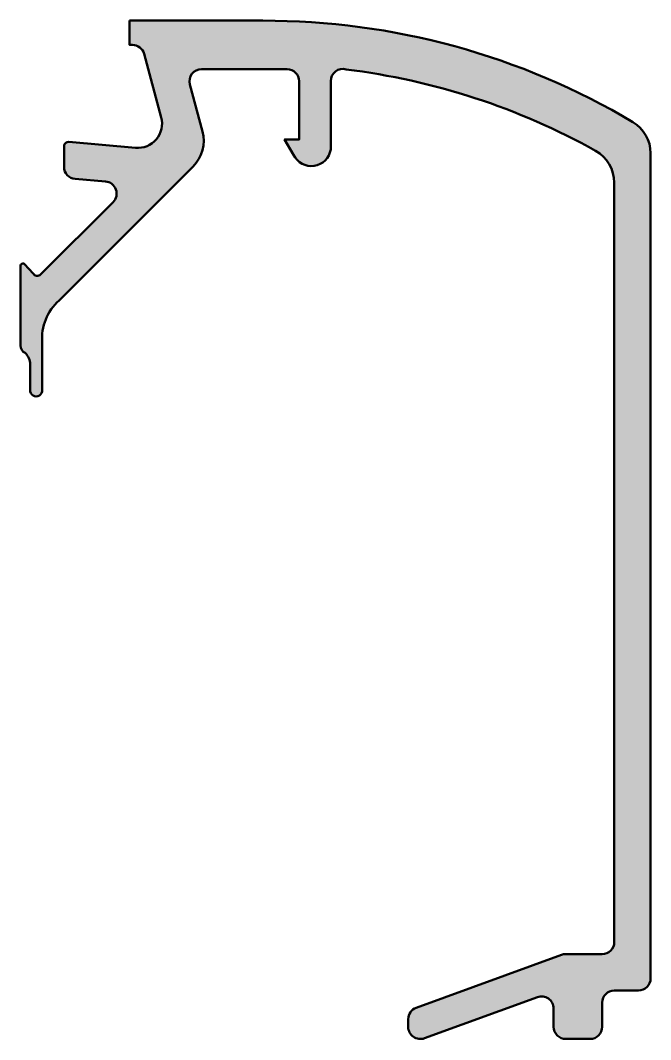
# Model space of a CAD drawing. Extents: x -4 to 22, y -42 to 0.
import ezdxf

# ---------------------------------------------------------------- set-up
doc = ezdxf.new("R2010")
doc.units = 0
doc.layers.add('0S-Alu contour', color=7, linetype='Continuous', lineweight=50)
doc.layers.add('0S-Alu hatch', color=252, linetype='Continuous', lineweight=25)

# ---------------------------------------------------------------- blocks, each defined once
blk = doc.blocks.new('188730__4288FBD7_7938_4D61_BB98_2C07ADF91360_')
at = {"layer": '0S-Alu hatch'}
h = blk.add_hatch(color=256, dxfattribs=at)
edge = h.paths.add_edge_path()
edge.add_line((0.5000152587890625, 0), (0.5000152587890625, -1))
edge.add_line((0.5000152587890625, -1), (0.6163482666015627, -1))
edge.add_ellipse((0.616347036847734, -1.49998727137153), major_axis=(-0.4999872713730424, 0), ratio=1, start_angle=194.9971022510447, end_angle=269.999859077004, ccw=False)
edge.add_line((1.09930419921875, -1.370605468749999), (1.806310892105102, -3.989305734634401))
edge.add_ellipse((0.840383247346665, -4.248128392051542), major_axis=(-1.000002691446904, 0), ratio=1, start_angle=84.99991221831817, end_angle=195.000172951055, ccw=False)
edge.add_line((0.7532257437706007, -5.244325637817381), (-2.009780883789062, -5))
edge.add_arc((-2.009743169770504, -5.20005745571545), 0.2000574592702958, 90.01080116738726, 161.9887226038709)
edge.add_line((-2.199996948242187, -5.138198852539063), (-2.199996948242187, -6.030929565429686))
edge.add_arc((-1.700000365970284, -6.030928096721823), 0.4999965822740599, 180.0001683038858, 265.0002310809002)
edge.add_line((-1.743575930595399, -6.529022216796878), (-0.4884560108184817, -6.632524967193604))
edge.add_ellipse((-0.5320211618931987, -7.130615319408281), major_axis=(-0.4999919212922388, 0), ratio=1, start_angle=134.9999535198032, end_angle=265.0013822349447, ccw=False)
edge.add_line((-0.1784737706184391, -7.484163284301756), (-3.166641235351561, -10.4666748046875))
edge.add_ellipse((-3.308065351550849, -10.32518575979803), major_axis=(-0.2000498199611354, 0), ratio=1, start_angle=30.012079306683006, end_angle=134.9868505945897, ccw=False)
edge.add_line((-3.481292486190792, -10.42524719238281), (-3.826311991642252, -10.04916853477334))
edge.add_arc((-3.899999999999999, -10.11677088254522), 0.1000000000000005, 42.53367964266923, 180)
edge.add_line((-4, -10.11677088254522), (-4, -13.40162658691406))
edge.add_arc((-3.683735783452456, -13.40896420913973), 0.3163493249058043, 178.6709233813913, 247.9962833936512)
edge.add_ellipse((-4.278287905110966, -14.1855022053623), major_axis=(-0.6783171472625861, 0), ratio=1, start_angle=180.4383143560035, end_angle=225.430349840323, ccw=False)
edge.add_line((-3.599990606307983, -14.18031311035156), (-3.599990844726562, -15.23031616210937))
edge.add_arc((-3.349998474121093, -15.24584898042172), 0.2504744573916996, 176.4446021657053, 363.5553978342967)
edge.add_line((-3.100006103515625, -15.23031616210936), (-3.100006103515622, -13.27326965332033))
edge.add_ellipse((-1.03242678507983, -13.09907332080676), major_axis=(-2.074904479797707, 0), ratio=1, start_angle=-48.642642429902196, end_angle=4.815872991969172, ccw=False)
edge.add_line((-2.403426998551547, -11.54164370283196), (3.127374983925183, -6.021310313089223))
edge.add_arc((2.031863620869241, -4.956903069669214), 1.527451448141534, 315.8250364616538, 374.7240573807092)
edge.add_line((3.509155273437499, -4.568679809570316), (2.989532470703126, -2.629425048828132))
edge.add_ellipse((3.472513363562768, -2.500016988129632), major_axis=(-0.5000169887526252, 0), ratio=1, start_angle=-89.99713986408238, end_angle=14.999304964614623, ccw=False)
edge.add_line((3.472488403320312, -2), (6.999977111816406, -2))
edge.add_ellipse((6.99999381759635, -2.499983294220056), major_axis=(-0.499983294499149, 0), ratio=1, start_angle=179.9980855946406, end_angle=270.00191440533115, ccw=False)
edge.add_line((7.499977111816406, -2.5), (7.499977111816406, -4.899993896484375))
edge.add_line((7.499977111816406, -4.899993896484375), (6.899978637695312, -4.899993896484375))
edge.add_line((6.899978637695312, -4.899993896484375), (7.268600463867185, -5.531219482421875))
edge.add_arc((8.00089599402432, -5.188248111818888), 0.8086322430755588, 205.0960909908518, 351.1829758938576)
edge.add_line((8.79997253417969, -5.312194824218753), (8.799964904785154, -2.491424560546882))
edge.add_ellipse((9.299964777617152, -2.491410217753749), major_axis=(-0.4999998730377134, 0), ratio=1, start_angle=-105.88257427835532, end_angle=0.0016435634988738457, ccw=False)
edge.add_ellipse((6.028869037975249, -29.90243741822114), major_axis=(-28.09936409168996, 0), ratio=1, start_angle=240.8140129320237, end_angle=263.0339408042155, ccw=False)
edge.add_ellipse((18.99994659423826, -6.680092206944696), major_axis=(-1.500000000000013, 0), ratio=1, start_angle=180, end_angle=240.814012932023, ccw=False)
edge.add_line((20.49994659423828, -6.680092206944694), (20.49994659423828, -37.99993896484377))
edge.add_ellipse((19.99996488430794, -37.99995725469255), major_axis=(-0.4999817102648623, 0), ratio=1, start_angle=89.99877833192812, end_angle=180.0020959390083, ccw=False)
edge.add_line((19.99995422363281, -38.49993896484376), (18.49096679687498, -38.49993896484374))
edge.add_arc((18.49245227101508, -39.01312333902609), 0.5131865241199858, 90.16584908928505, 109.647712940392)
edge.add_line((18.31990051269524, -38.52981567382816), (12.32895660400391, -40.71121215820314))
edge.add_arc((12.50059960835653, -41.1815066692673), 0.5006378412388333, 110.0505241198163, 179.966434217631)
edge.add_line((11.99996185302734, -41.18121337890624), (11.99996948242187, -41.50021362304688))
edge.add_arc((12.50023945132173, -41.50005070275925), 0.5002699954285575, 180.0186592142729, 289.9580487419218)
edge.add_line((12.67099761962889, -41.97027587890625), (17.32886346187726, -40.27395970204152))
edge.add_ellipse((17.49996185302735, -40.74377385736876), major_axis=(-0.4999999999999989, 0), ratio=1, start_angle=180, end_angle=290.0107705581711, ccw=False)
edge.add_line((17.99996185302734, -40.74377385736876), (17.99996185302734, -41.49993896484375))
edge.add_arc((18.49997391136394, -41.49992690674936), 0.5000120584819889, 180.0013817225905, 269.9977440066029)
edge.add_line((18.49995422363281, -41.99993896484374), (19.49996185302734, -41.99993896484374))
edge.add_arc((19.49989405576519, -41.49987879795243), 0.5000601714872319, 270.0077680591592, 359.9931062117868)
edge.add_line((19.99995422363281, -41.49993896484375), (19.99994659423828, -40.49993896484376))
edge.add_ellipse((20.49992861042431, -40.49992098024811), major_axis=(-0.4999820165094851, 0), ratio=1, start_angle=-90.00380945872519, end_angle=0.002060957060621149, ccw=False)
edge.add_line((20.49996185302734, -39.99993896484375), (21.49996185302734, -39.99993896484375))
edge.add_arc((21.49993297546721, -39.49993297626524), 0.5000059894124095, 270.0033090849994, 359.9993137677805)
edge.add_line((21.99993896484375, -39.49993896484373), (21.99993896484376, -5.470810030599643))
edge.add_arc((20.49993896484374, -5.470810030599636), 1.500000000000013, 0, 59.24040509493995)
edge.add_arc((6.063874564799181, -29.72640776590897), 29.72647652221895, 59.24040509494002, 90.1232316537637)
edge.add_line((5.999938964843763, 0), (0.5000152587890625, 0))
at = {"layer": '0S-Alu contour', "color": 7}
for points in [[(0.5000152587890625, 0), (0.5000152587890625, -1), (0.6163482666015627, -1)], [(5.999938964843763, 0), (0.5000152587890625, 0)], [(1.09930419921875, -1.370605468749999), (1.806310892105102, -3.989305734634401)], [(3.472488403320312, -2), (6.999977111816406, -2)], [(7.499977111816406, -2.5), (7.499977111816406, -4.899993896484375), (6.899978637695312, -4.899993896484375), (7.268600463867185, -5.531219482421875)], [(8.79997253417969, -5.312194824218753), (8.799964904785154, -2.491424560546882)], [(3.509155273437499, -4.568679809570316), (2.989532470703126, -2.629425048828132)], [(0.7532257437706007, -5.244325637817381), (-2.009780883789062, -5)], [(-2.199996948242187, -5.138198852539063), (-2.199996948242187, -6.030929565429686)], [(21.99993896484375, -39.49993896484373), (21.99993896484376, -5.47081003059964)], [(-2.403426998551547, -11.54164370283196), (3.127374983925184, -6.021310313089223)], [(-1.743575930595399, -6.529022216796878), (-0.4884560108184818, -6.632524967193604)], [(20.49994659423828, -6.680092206944694), (20.49994659423828, -37.99993896484377)], [(-0.1784737706184391, -7.484163284301756), (-3.166641235351561, -10.4666748046875)], [(-3.481292486190792, -10.42524719238281), (-3.826311991642252, -10.04916853477334)], [(-4, -10.11677088254522), (-4, -13.40162658691406)], [(-3.100006103515625, -15.23031616210936), (-3.100006103515622, -13.27326965332033)], [(-3.599990606307983, -14.18031311035156), (-3.599990844726562, -15.23031616210937)], [(18.31990051269524, -38.52981567382816), (12.32895660400391, -40.71121215820314)], [(19.99995422363281, -38.49993896484376), (18.49096679687498, -38.49993896484374)], [(12.67099761962889, -41.97027587890625), (17.32886346187726, -40.27395970204152)], [(20.49996185302734, -39.99993896484375), (21.49996185302734, -39.99993896484375)], [(17.99996185302734, -40.74377385736876), (17.99996185302734, -41.49993896484375)], [(19.99995422363281, -41.49993896484375), (19.99994659423828, -40.49993896484376)], [(11.99996185302734, -41.18121337890624), (11.99996948242187, -41.50021362304688)], [(18.49995422363281, -41.99993896484374), (19.49996185302734, -41.99993896484374)]]:
    blk.add_lwpolyline(points, dxfattribs=at)
for centre, radius, start, end in [((6.063874564799181, -29.72640776590897), 29.72647652221895, 59.24040509494002, 90.1232316537637), ((20.49993896484374, -5.470810030599636), 1.500000000000013, 0, 59.24040509493995), ((2.031863620869241, -4.956903069669214), 1.527451448141534, 315.8250364616538, 14.72405738070917), ((-2.009743169770504, -5.20005745571545), 0.2000574592702958, 90.01080116738726, 161.9887226038709), ((8.00089599402432, -5.188248111818888), 0.8086322430755588, 205.0960909908518, 351.1829758938576), ((-1.700000365970284, -6.030928096721823), 0.4999965822740599, 180.0001683038858, 265.0002310809002), ((-3.899999999999999, -10.11677088254522), 0.1000000000000005, 42.53367964266923, 180), ((-3.683735783452456, -13.40896420913973), 0.3163493249058043, 178.6709233813913, 247.9962833936512), ((-3.349998474121093, -15.24584898042172), 0.2504744573916996, 176.4446021657053, 3.555397834296764), ((18.49245227101508, -39.01312333902609), 0.5131865241199858, 90.16584908928505, 109.647712940392), ((21.49993297546721, -39.49993297626524), 0.5000059894124095, 270.0033090849994, 359.9993137677805), ((12.50059960835653, -41.1815066692673), 0.5006378412388333, 110.0505241198163, 179.966434217631), ((12.50023945132173, -41.50005070275925), 0.5002699954285575, 180.0186592142729, 289.9580487419218), ((18.49997391136394, -41.49992690674936), 0.5000120584819889, 180.0013817225905, 269.9977440066029), ((19.49989405576519, -41.49987879795243), 0.5000601714872319, 270.0077680591592, 359.9931062117868)]:
    blk.add_arc(centre, radius, start, end, dxfattribs=at)
at = {"layer": '0S-Alu contour', "color": 7, "extrusion": (0, 0, -1)}
for centre, radius, start, end in [((-0.616347036847734, -1.49998727137153), 0.4999872713730424, 90.000140922996, 165.0028977489553), ((-3.472513363562768, -2.500016988129632), 0.5000169887526252, 345.0006950353854, 89.9971398640824), ((-6.99999381759635, -2.499983294220056), 0.499983294499149, 89.99808559466888, 180.0019144053594), ((-9.299964777617152, -2.491410217753749), 0.4999998730377135, 359.9983564365011, 105.8825742783554), ((-6.028869037975249, -29.90243741822114), 28.09936409168996, 96.96605919578452, 119.1859870679763), ((-0.840383247346665, -4.248128392051542), 1.000002691446904, 164.999827048945, 275.0000877816818), ((-18.99994659423826, -6.680092206944696), 1.500000000000013, 119.185987067977, 180), ((0.5320211618931987, -7.130615319408281), 0.4999919212922388, 94.99861776505531, 225.0000464801968), ((3.308065351550849, -10.32518575979803), 0.2000498199611354, 225.0131494054104, 329.9879206933171), ((1.03242678507983, -13.09907332080676), 2.074904479797707, 355.1841270080308, 48.64264242990222), ((4.278287905110966, -14.1855022053623), 0.6783171472625861, 134.569650159677, 179.5616856439965), ((-19.99996488430794, -37.99995725469255), 0.4999817102648623, 179.9979040609917, 270.0012216680719), ((-17.49996185302735, -40.74377385736876), 0.4999999999999989, 69.9892294418289, 180), ((-20.49992861042431, -40.49992098024811), 0.4999820165094852, 359.9979390429394, 90.00380945872539)]:
    blk.add_arc(centre, radius, start, end, dxfattribs=at)
blk = doc.blocks.new('188730__057A2F1A_EBF7_4986_ACB5_7A99A4188695_')
at = {"layer": '0S-Alu contour', "color": 7}
blk.add_blockref('188730__4288FBD7_7938_4D61_BB98_2C07ADF91360_', (0, 0), dxfattribs=at)

msp = doc.modelspace()

# ---------------------------------------------------------------- block references
at = {"layer": '0S-Alu contour', "color": 7}
msp.add_blockref('188730__057A2F1A_EBF7_4986_ACB5_7A99A4188695_', (0, 0), dxfattribs=at)

doc.saveas('drawing.dxf')
